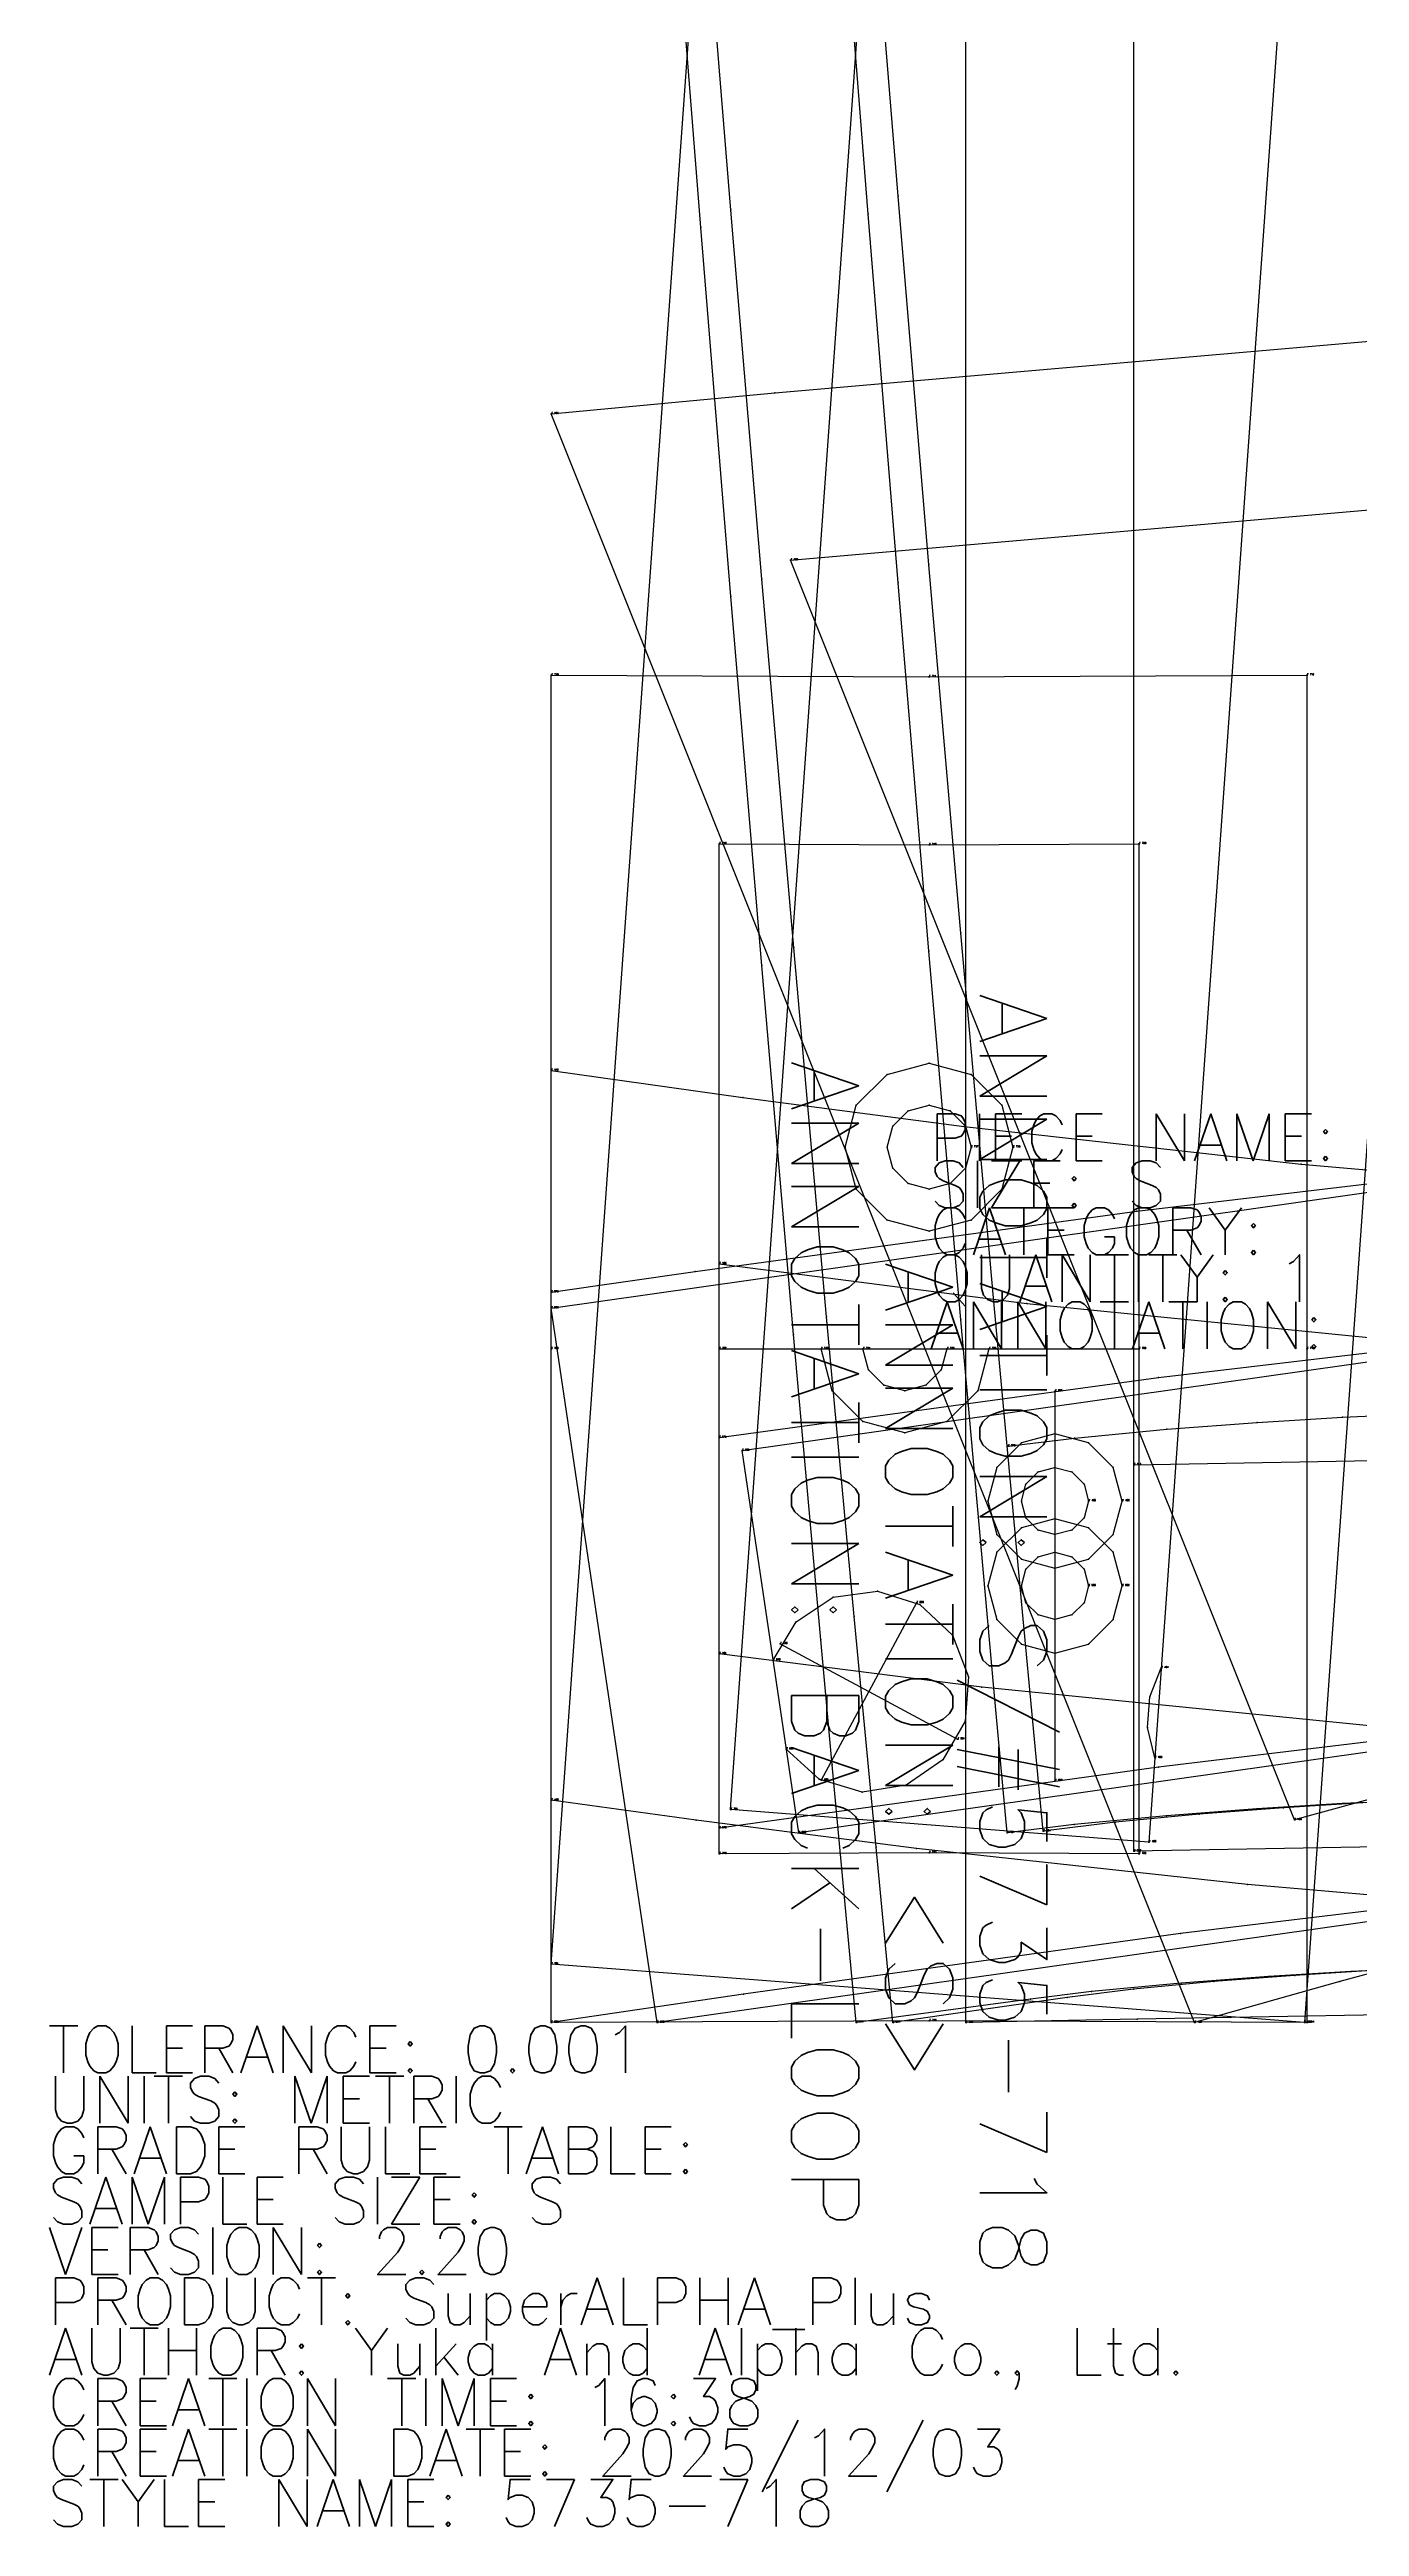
# Model space of a CAD drawing. Extents: x 0 to 848, y 0 to 736.
# Drawn here: x 0.1 to 78.1, y 0 to 147.5 of the extents above; entities that cross this region are included whole.
import ezdxf

# ---------------------------------------------------------------- set-up
doc = ezdxf.new("R2010")
doc.units = 0
for name, color, linetype in [('1', 7, 'CONTINUOUS'), ('2', 7, 'CONTINUOUS'), ('3', 2, 'CONTINUOUS'), ('8', 4, 'CONTINUOUS')]:
    doc.layers.add(name, color=color, linetype=linetype)
doc.styles.get("Standard").update_dxf_attribs({"font": 'txt', "bigfont": ' '})

# ---------------------------------------------------------------- blocks, each defined once
blk = doc.blocks.new('BLK_10_S')
at = {"layer": '1'}
blk.add_lwpolyline([(164.6935, 562.2397), (164.6935, 31.2168), (154.7155, 31.194), (132.2532, 31.0989), (109.7987, 30.9032), (87.3458, 30.6009), (64.8906, 30.201), (54.6935, 30), (54.6935, 30), (54.6935, 390.7542), (54.147, 419.6957), (52.9237, 448.6456), (51.0216, 477.5597), (48.4504, 506.4222)], dxfattribs=at)
at = {"layer": '2'}
for p in [(64.6936, 63.2035), (64.6935, 40.1991), (64.6935, 40.1991), (54.6935, 30), (54.6935, 30)]:
    blk.add_point(p, dxfattribs=at)
at = {"layer": '3'}
blk.add_point((64.8906, 30.201), dxfattribs=at)
at = {"layer": '8'}
for points in [[(154.6935, 552.884), (154.6925, 41.194), (118.1017, 40.9894), (81.5147, 40.5095), (64.6935, 40.1991), (64.6935, 40.1991), (64.6935, 390.8106), (64.1419, 420.0189), (62.9089, 449.1905), (60.9916, 478.3329), (58.4002, 507.4233)], [(64.6936, 63.2035), (81.1302, 63.5063), (117.8776, 63.9884), (154.6301, 64.194)]]:
    blk.add_lwpolyline(points, dxfattribs=at)
at = {"layer": '2'}
for s, p in [('# 313', (64.6936, 63.2035)), ('# 262', (64.6935, 40.1991)), ('# 255', (54.6935, 30))]:
    blk.add_text(s, height=0.1, dxfattribs=at).set_placement(p)
blk = doc.blocks.new('BLK_12_S')
at = {"layer": '1'}
blk.add_lwpolyline([(78.8759, 33.0888), (74.2924, 32.807), (69.4665, 32.4448), (64.6831, 31.9858), (60.7237, 31.4876), (50.3452, 30), (50.3452, 30), (49.347, 40.434), (48.0486, 54.1647), (46.3992, 72.016), (44.4379, 93.9743), (42.5338, 115.9344), (40.6935, 137.9048), (38.9039, 159.873)], dxfattribs=at)
at = {"layer": '2'}
for p in [(57.2004, 64.3153), (59.3015, 41.386), (59.3015, 41.386), (50.3452, 30), (50.3452, 30)]:
    blk.add_point(p, dxfattribs=at)
at = {"layer": '3'}
for p in [(50.6596, 138.7291), (40.6935, 137.9048), (52.4975, 116.7856), (42.5338, 115.9344), (54.3992, 94.8526), (44.4379, 93.9743), (56.358, 72.9228), (46.3992, 72.016), (66.6523, 65.3249), (72.0324, 65.7297), (77.1311, 66.0428), (61.1532, 64.7964), (58.0051, 55.0963), (48.0486, 54.1647), (73.6121, 42.784), (63.6137, 41.9284), (68.5969, 42.4071), (49.347, 40.434), (69.4665, 32.4448), (74.2924, 32.807), (60.7237, 31.4876), (64.6831, 31.9858)]:
    blk.add_point(p, dxfattribs=at)
at = {"layer": '8'}
for points in [[(78.3396, 43.0745), (73.6121, 42.784), (68.5969, 42.4071), (63.6137, 41.9284), (59.3015, 41.386), (59.3015, 41.386), (58.0051, 55.0963), (56.358, 72.9228), (54.3992, 94.8526), (52.4975, 116.7856), (50.6596, 138.7291), (48.8718, 160.6731)], [(57.2004, 64.3153), (61.1532, 64.7964), (66.6523, 65.3249), (72.0324, 65.7297), (77.1311, 66.0428), (82.9533, 66.2921), (89.0281, 66.4708), (96.5664, 66.6483)]]:
    blk.add_lwpolyline(points, dxfattribs=at)
at = {"layer": '2'}
for s, p in [('# 370', (57.2004, 64.3153)), ('# 354', (59.3015, 41.386)), ('# 344', (50.3452, 30))]:
    blk.add_text(s, height=0.1, dxfattribs=at).set_placement(p)
blk = doc.blocks.new('BLK_13_S')
at = {"layer": '1'}
blk.add_lwpolyline([(30, 33.4805), (50.9355, 326.9397), (50.9361, 383.0922), (50.9369, 439.225), (30, 732.7034), (74.8553, 736.1842), (95.9369, 439.9428), (95.9361, 383.0919), (95.9355, 326.2219), (74.8553, 30), (30, 33.4805)], close=True, dxfattribs=at)
at = {"layer": '2'}
for p in [(66.3333, 51.1111), (65.9515, 45.7614), (40.6819, 42.6817), (40.6819, 42.6817), (65.5949, 40.7487), (30, 33.4805), (30, 33.4805), (74.8553, 30)]:
    blk.add_point(p, dxfattribs=at)
at = {"layer": '3'}
for p in [(65.6483, 49.3968), (65.517, 47.5555)]:
    blk.add_point(p, dxfattribs=at)
at = {"layer": '8'}
blk.add_lwpolyline([(40.6819, 42.6817), (60.9355, 326.5833), (60.9361, 383.092), (60.9355, 439.6008), (40.6819, 723.5022), (65.5949, 725.4355), (85.9369, 439.6077), (85.9361, 383.092), (85.9355, 326.5781), (65.5949, 40.7487), (40.6819, 42.6817)], close=True, dxfattribs=at)
blk.add_lwpolyline([(65.9515, 45.7614), (65.517, 47.5555), (65.6483, 49.3968), (66.3333, 51.1111)], dxfattribs=at)
at = {"layer": '2'}
for s, p in [('# 404', (66.3333, 51.1111)), ('# 403', (65.9515, 45.7614)), ('# 391', (40.6819, 42.6817)), ('# 400', (65.5949, 40.7487)), ('# 381', (30, 33.4805)), ('# 390', (74.8553, 30))]:
    blk.add_text(s, height=0.1, dxfattribs=at).set_placement(p)
blk = doc.blocks.new('BLK_14_S')
at = {"layer": '1'}
blk.add_lwpolyline([(83.3855, 33.2912), (77.6442, 33.0461), (72.7126, 32.7429), (67.5209, 32.3528), (62.1773, 31.8391), (58.5347, 31.3948), (48.1506, 30), (48.1506, 30), (46.7326, 45.3453), (46.0564, 52.7901), (44.4371, 70.9641), (42.5331, 92.924), (40.6929, 114.8953), (38.9034, 136.8636), (37.1643, 159.0109)], dxfattribs=at)
at = {"layer": '2'}
for p in [(57.1474, 41.2982), (57.1474, 41.2982), (48.1506, 30), (48.1506, 30)]:
    blk.add_point(p, dxfattribs=at)
at = {"layer": '3'}
for p in [(48.8713, 137.6631), (38.9034, 136.8636), (50.659, 115.7191), (40.6929, 114.8953), (42.5331, 92.924), (52.4968, 93.7756), (44.4371, 70.9641), (54.3987, 71.8427), (46.0564, 52.7901), (56.3573, 49.9129), (46.7326, 45.3453), (77.1306, 43.0328), (61.1528, 41.7865), (66.6518, 42.3149), (72.0317, 42.7197), (72.7126, 32.7429), (77.6442, 33.0461), (58.5347, 31.3948), (62.1773, 31.8391), (67.5209, 32.3528)]:
    blk.add_point(p, dxfattribs=at)
at = {"layer": '8'}
blk.add_lwpolyline([(82.9527, 43.2822), (77.1306, 43.0328), (72.0317, 42.7197), (66.6518, 42.3149), (61.1528, 41.7865), (57.1474, 41.2982), (57.1474, 41.2982), (56.3573, 49.9129), (54.3987, 71.8427), (52.4968, 93.7756), (50.659, 115.7191), (48.8713, 137.6631), (47.148, 159.6091)], dxfattribs=at)
at = {"layer": '2'}
for s, p in [('# 421', (57.1474, 41.2982)), ('# 411', (48.1506, 30))]:
    blk.add_text(s, height=0.1, dxfattribs=at).set_placement(p)
blk = doc.blocks.new('BLK_16_S')
at = {"layer": '1'}
blk.add_lwpolyline([(321.0206, 30.1192), (254.5157, 30.7533), (221.241, 31.3388), (187.9707, 32.1274), (154.6269, 33.0464), (121.3035, 34.3912), (96.3657, 36.0706), (71.459, 38.2094), (51.7587, 40.3665), (38.6399, 42.0424), (30, 43.2312), (30, 43.2312), (30.0001, 86.684), (41.4013, 85.0696), (54.5909, 83.3412), (74.6565, 81.104), (99.1219, 78.985), (123.619, 77.3293), (156.3117, 76.011), (189.0247, 75.1144), (222.0414, 74.332), (255.0626, 73.7498), (321.2354, 73.1186)], dxfattribs=at)
at = {"layer": '2'}
for p in [(30.0001, 86.684), (39.9998, 75.1683), (62, 61.0493), (62, 61.0493), (64, 61.0493), (64, 61.0493), (40, 51.9498), (40, 51.9498), (30, 43.2312), (30, 43.2312)]:
    blk.add_point(p, dxfattribs=at)
at = {"layer": '3'}
for p in [(41.4013, 85.0696), (54.5909, 83.3412), (74.6565, 81.104), (58.3318, 72.8085), (60, 65.0494), (58, 64.5134), (62, 64.5134), (56.5359, 63.0493), (58.2679, 62.0494), (59, 62.7814), (60, 63.0493), (61, 62.7814), (61.7321, 62.0494), (63.4641, 63.0493), (56, 61.0493), (58, 61.0493), (56.5359, 59.0494), (58.2679, 60.0493), (59, 59.3173), (60, 59.0494), (61, 59.3173), (61.7321, 60.0493), (63.4641, 59.0494), (58, 57.5853), (62, 57.5853), (60, 57.0493), (55.6532, 49.9646), (38.6399, 42.0424), (51.7587, 40.3665), (71.459, 38.2094)]:
    blk.add_point(p, dxfattribs=at)
at = {"layer": '8'}
blk.add_lwpolyline([(321.0689, 40.119), (254.6407, 40.7526), (221.4301, 41.337), (188.224, 42.124), (155.0147, 42.9871), (121.8331, 44.3773), (88.6976, 46.6821), (55.6532, 49.9646), (40, 51.9498), (40, 51.9498), (39.9998, 75.1683), (58.3318, 72.8085), (90.6653, 69.5956), (123.0883, 67.3431), (155.9191, 65.9703), (188.7771, 65.1175), (221.8754, 64.3332), (254.9781, 63.75), (321.1797, 63.1189)], dxfattribs=at)
for points in [[(64, 61.0493), (63.4641, 63.0493), (62, 64.5134), (60, 65.0494), (58, 64.5134), (56.5359, 63.0493), (56, 61.0493), (56.5359, 59.0494), (58, 57.5853), (60, 57.0493), (62, 57.5853), (63.4641, 59.0494), (64, 61.0493)], [(62, 61.0493), (61.7321, 60.0493), (61, 59.3173), (60, 59.0494), (59, 59.3173), (58.2679, 60.0493), (58, 61.0493), (58.2679, 62.0494), (59, 62.7814), (60, 63.0493), (61, 62.7814), (61.7321, 62.0494), (62, 61.0493)]]:
    blk.add_lwpolyline(points, close=True, dxfattribs=at)
at = {"layer": '2'}
for s, p in [('# 449', (30.0001, 86.684)), ('# 455', (39.9998, 75.1683)), ('# 465', (62, 61.0493)), ('# 460', (64, 61.0493)), ('# 454', (40, 51.9498)), ('# 448', (30, 43.2312))]:
    blk.add_text(s, height=0.1, dxfattribs=at).set_placement(p)
blk = doc.blocks.new('BLK_18_S')
at = {"layer": '1'}
blk.add_lwpolyline([(164.7776, 51.0286), (149.9612, 48.7737), (135.2, 46.1839), (120.5519, 43.264), (105.9757, 40.005), (95.0622, 37.3296), (76.9743, 32.4464), (68.3126, 30), (68.3126, 30), (30, 125.7816), (43.3243, 127.0262), (78.5087, 130.0768), (113.4549, 132.5679), (148.6252, 134.5326), (183.9144, 135.943)], dxfattribs=at)
at = {"layer": '2'}
for p in [(30, 125.7816), (44.2552, 117.0695), (74.2552, 42.0695), (74.2552, 42.0695), (68.3126, 30), (68.3126, 30)]:
    blk.add_point(p, dxfattribs=at)
at = {"layer": '3'}
for p in [(43.3243, 127.0262), (76.9743, 32.4464)]:
    blk.add_point(p, dxfattribs=at)
at = {"layer": '8'}
blk.add_lwpolyline([(269.4547, 67.007), (254.2551, 67.0695), (239.0556, 67.007), (223.8724, 66.5575), (208.7012, 65.7191), (193.5557, 64.4984), (178.4465, 62.8928), (163.3786, 60.9303), (148.3565, 58.6446), (133.3904, 56.019), (118.4889, 53.0482), (103.6603, 49.7334), (88.9171, 46.0739), (74.2552, 42.0695), (74.2552, 42.0695), (44.2552, 117.0695), (79.1763, 120.0984), (114.1399, 122.5911), (149.1376, 124.5457), (184.162, 125.9459), (219.2041, 126.7873), (254.2551, 127.0695), (289.3062, 126.7873)], dxfattribs=at)
at = {"layer": '2'}
for s, p in [('# 483', (30, 125.7816)), ('# 489', (44.2552, 117.0695)), ('# 488', (74.2552, 42.0695)), ('# 482', (68.3126, 30))]:
    blk.add_text(s, height=0.1, dxfattribs=at).set_placement(p)
blk = doc.blocks.new('BLK_21_S')
at = {"layer": '1'}
blk.add_lwpolyline([(276.9353, 48.6018), (250.6502, 48.2936), (224.3663, 47.5763), (198.1569, 46.4941), (171.9332, 45.0363), (145.7894, 43.2581), (119.6229, 41.0732), (93.4306, 38.4114), (67.4725, 35.295), (41.4531, 31.6838), (30, 30), (30, 30), (30.0005, 73.4804), (38.5685, 74.7197), (64.8664, 78.3118), (91.3184, 81.4371), (117.7021, 84.0764), (144.2158, 86.2616), (170.823, 88.0496), (197.2194, 89.4989), (223.7452, 90.5801), (250.3071, 91.2958), (276.8007, 91.6045)], dxfattribs=at)
at = {"layer": '2'}
for p in [(30.0005, 73.4804), (60, 67.5961), (40.0001, 64.8227), (62, 55.9961), (62, 55.9961), (64.0001, 55.9961), (64.0001, 55.9961), (60, 44.3961), (40, 41.5778), (40, 41.5778), (30, 30), (30, 30)]:
    blk.add_point(p, dxfattribs=at)
at = {"layer": '3'}
for p in [(64.8664, 78.3118), (38.5685, 74.7197), (66.1627, 68.396), (58, 59.4601), (60, 59.996), (62.0001, 59.4601), (56.5359, 57.9961), (59.0001, 57.7281), (60, 57.9961), (61, 57.7281), (63.4642, 57.9961), (58.268, 56.9962), (61.7321, 56.9962), (56, 55.9961), (58.0001, 55.9961), (58.268, 54.996), (61.7321, 54.996), (56.5359, 53.9961), (59.0001, 54.2641), (60, 53.9961), (61, 54.2641), (63.4642, 53.9961), (58, 52.532), (60, 51.9962), (62.0001, 52.532), (66.1561, 45.208), (67.4725, 35.295), (41.4531, 31.6838)]:
    blk.add_point(p, dxfattribs=at)
at = {"layer": '8'}
blk.add_line((60, 67.5961), (60, 44.3961), dxfattribs=at)
blk.add_lwpolyline([(276.872, 58.6015), (250.4653, 58.2919), (224.0668, 57.5719), (197.6808, 56.4827), (171.3131, 55.0169), (144.9656, 53.2243), (118.649, 51.0258), (92.3761, 48.3559), (66.1561, 45.208), (40, 41.5778), (40, 41.5778), (40.0001, 64.8227), (66.1627, 68.396), (92.3858, 71.4941), (118.6604, 74.1222), (144.9768, 76.2906), (171.323, 78.0614), (197.6889, 79.5099), (224.0727, 80.5855), (250.4688, 81.297), (276.8727, 81.6048)], dxfattribs=at)
for points in [[(64.0001, 55.9961), (63.4642, 57.9961), (62.0001, 59.4601), (60, 59.996), (58, 59.4601), (56.5359, 57.9961), (56, 55.9961), (56.5359, 53.9961), (58, 52.532), (60, 51.9962), (62.0001, 52.532), (63.4642, 53.9961), (64.0001, 55.9961)], [(62, 55.9961), (61.7321, 54.996), (61, 54.2641), (60, 53.9961), (59.0001, 54.2641), (58.268, 54.996), (58.0001, 55.9961), (58.268, 56.9962), (59.0001, 57.7281), (60, 57.9961), (61, 57.7281), (61.7321, 56.9962), (62, 55.9961)]]:
    blk.add_lwpolyline(points, close=True, dxfattribs=at)
at = {"layer": '2'}
for s, p in [('# 575', (30.0005, 73.4804)), ('# 596', (60, 67.5961)), ('# 579', (40.0001, 64.8227)), ('# 583', (62, 55.9961)), ('# 582', (64.0001, 55.9961)), ('# 597', (60, 44.3961)), ('# 578', (40, 41.5778)), ('# 574', (30, 30))]:
    blk.add_text(s, height=0.1, dxfattribs=at).set_placement(p)
blk = doc.blocks.new('BLK_22_S')
at = {"layer": '1'}
blk.add_lwpolyline([(167.2241, 48.5632), (36.3, 30), (36.3, 30), (30, 72.5368), (163.8675, 91.5169)], dxfattribs=at)
at = {"layer": '2'}
for p in [(30, 72.5368), (41.3666, 64.0483), (51.7545, 54.992), (43.6298, 52.5456), (43.2129, 51.5726), (43.9987, 46.2673), (54.201, 46.8671), (46.076, 44.4205), (44.736, 41.2962), (44.736, 41.2962), (36.3, 30), (36.3, 30)]:
    blk.add_point(p, dxfattribs=at)
at = {"layer": '3'}
for p in [(46.7918, 55.3181), (49.4225, 55.685), (51.9537, 54.8803), (44.5773, 53.8515), (53.8896, 53.0617), (54.8508, 50.5856), (54.6487, 47.9371), (45.9651, 44.4818), (53.3231, 45.6355), (48.5097, 43.7201), (51.1337, 44.1315)]:
    blk.add_point(p, dxfattribs=at)
at = {"layer": '8'}
for p, q in [((51.7545, 54.992), (46.076, 44.4205)), ((43.6298, 52.5456), (54.201, 46.8671))]:
    blk.add_line(p, q, dxfattribs=at)
for points in [[(165.8035, 58.462), (44.736, 41.2962), (44.736, 41.2962), (41.3666, 64.0483), (165.1666, 81.6016)], [(43.2129, 51.5726), (44.5773, 53.8515), (46.7918, 55.3181), (49.4225, 55.685), (51.9537, 54.8803), (53.8896, 53.0617), (54.8508, 50.5856), (54.6487, 47.9371), (53.3231, 45.6355), (51.1337, 44.1315), (48.5097, 43.7201), (45.9651, 44.4818), (43.9987, 46.2673)]]:
    blk.add_lwpolyline(points, dxfattribs=at)
at = {"layer": '2'}
for s, p in [('# 599', (30, 72.5368)), ('# 609', (41.3666, 64.0483)), ('# 628', (51.7545, 54.992)), ('# 649', (43.2129, 51.5726)), ('# 630', (43.6298, 52.5456)), ('# 650', (43.9987, 46.2673)), ('# 631', (54.201, 46.8671)), ('# 629', (46.076, 44.4205)), ('# 608', (44.736, 41.2962)), ('# 598', (36.3, 30))]:
    blk.add_text(s, height=0.1, dxfattribs=at).set_placement(p)
blk = doc.blocks.new('BLK_25_S')
at = {"layer": '1'}
blk.add_lwpolyline([(30, 30), (30, 70.1089), (30, 110.2174), (52.4897, 110.1091), (75, 110.2179), (75, 70.1089), (75.0006, 30.001), (52.5063, 30.1088), (30, 30)], close=True, dxfattribs=at)
at = {"layer": '2'}
for p in [(30, 110.2174), (52.4897, 110.1091), (75, 110.2179), (40.0019, 100.1728), (52.5, 100.1089), (65, 100.1729), (55, 82.1089), (55, 82.1089), (57.5, 82.1089), (57.5, 82.1089), (30, 70.1089), (40, 70.1129), (40, 70.1089), (46.0668, 70.1089), (48.5668, 70.1089), (53.5668, 70.1089), (56.0668, 70.1089), (65, 70.1129), (65, 70.1089), (75, 70.1089), (40, 40.0449), (40, 40.0449), (52.5, 40.1089), (64.9988, 40.045), (30, 30), (30, 30), (52.5063, 30.1088), (75.0006, 30.001)]:
    blk.add_point(p, dxfattribs=at)
at = {"layer": '3'}
for p in [(52.5, 87.1089), (50, 86.439), (55, 86.439), (48.1699, 84.6089), (51.25, 84.2739), (52.5, 84.6089), (53.75, 84.2739), (56.8301, 84.6089), (50.3349, 83.3589), (54.6651, 83.3589), (47.5, 82.1089), (50, 82.1089), (50.3349, 80.8589), (51.25, 79.9438), (53.75, 79.9438), (54.6651, 80.8589), (48.1699, 79.6089), (52.5, 79.6089), (56.8301, 79.6089), (50, 77.7787), (52.5, 77.1089), (55, 77.7787), (48.9018, 68.8589), (49.8168, 67.9438), (52.3168, 67.9438), (53.2319, 68.8589), (46.7367, 67.6089), (51.0668, 67.6089), (55.3969, 67.6089), (48.5668, 65.7788), (51.0668, 65.1089), (53.5668, 65.7788)]:
    blk.add_point(p, dxfattribs=at)
at = {"layer": '8'}
blk.add_line((40, 70.1129), (65, 70.1129), dxfattribs=at)
for points in [[(40, 40.0449), (40, 70.1089), (40.0019, 100.1728), (52.5, 100.1089), (65, 100.1729), (65, 70.1089), (64.9988, 40.045), (52.5, 40.1089), (40, 40.0449)], [(57.5, 82.1089), (56.8301, 79.6089), (55, 77.7787), (52.5, 77.1089), (50, 77.7787), (48.1699, 79.6089), (47.5, 82.1089), (48.1699, 84.6089), (50, 86.439), (52.5, 87.1089), (55, 86.439), (56.8301, 84.6089), (57.5, 82.1089)], [(55, 82.1089), (54.6651, 80.8589), (53.75, 79.9438), (52.5, 79.6089), (51.25, 79.9438), (50.3349, 80.8589), (50, 82.1089), (50.3349, 83.3589), (51.25, 84.2739), (52.5, 84.6089), (53.75, 84.2739), (54.6651, 83.3589), (55, 82.1089)]]:
    blk.add_lwpolyline(points, close=True, dxfattribs=at)
for points in [[(56.0668, 70.1089), (55.3969, 67.6089), (53.5668, 65.7788), (51.0668, 65.1089), (48.5668, 65.7788), (46.7367, 67.6089), (46.0668, 70.1089)], [(53.5668, 70.1089), (53.2319, 68.8589), (52.3168, 67.9438), (51.0668, 67.6089), (49.8168, 67.9438), (48.9018, 68.8589), (48.5668, 70.1089)]]:
    blk.add_lwpolyline(points, dxfattribs=at)
at = {"layer": '1'}
for s, p in [('ANNOTATION: S/#5735-718', (55.5157, 91.3156)), ('ANNOTATION: BACK-LOOP', (44.3157, 87.3156)), ('ANNOTATION: <S>', (49.9157, 75.3156))]:
    blk.add_text(s, height=4, rotation=270, dxfattribs=at).set_placement(p)
for s, p in [('PIECE NAME: 25', (52.5001, 81.3089)), ('SIZE: S', (52.5001, 78.5089)), ('CATEGORY: ', (52.5001, 75.709)), ('QUANTITY: 1', (52.5001, 72.9089)), ('ANNOTATION: ', (52.5001, 70.1089))]:
    blk.add_text(s, height=2.8, dxfattribs=at).set_placement(p)
at = {"layer": '2'}
for s, p in [('# 710', (30, 110.2174)), ('# 711', (52.4897, 110.1091)), ('# 712', (75, 110.2179)), ('# 718', (40.0019, 100.1728)), ('# 720', (65, 100.1729)), ('# 719', (52.5, 100.1089)), ('# 727', (55, 82.1089)), ('# 726', (57.5, 82.1089)), ('# 709', (30, 70.1089)), ('# 724', (40, 70.1129)), ('# 717', (40, 70.1089)), ('# 729', (46.0668, 70.1089)), ('# 731', (48.5668, 70.1089)), ('# 730', (53.5668, 70.1089)), ('# 728', (56.0668, 70.1089)), ('# 725', (65, 70.1129)), ('# 721', (65, 70.1089)), ('# 713', (75, 70.1089)), ('# 716', (40, 40.0449)), ('# 723', (52.5, 40.1089)), ('# 722', (64.9988, 40.045)), ('# 708', (30, 30)), ('# 715', (52.5063, 30.1088)), ('# 714', (75.0006, 30.001))]:
    blk.add_text(s, height=0.1, dxfattribs=at).set_placement(p)

msp = doc.modelspace()

# ---------------------------------------------------------------- block references
at = {"layer": '1'}
for name in ['BLK_13_S', 'BLK_10_S', 'BLK_12_S', 'BLK_14_S', 'BLK_18_S', 'BLK_25_S', 'BLK_22_S', 'BLK_21_S', 'BLK_16_S']:
    msp.add_blockref(name, (0, 0), dxfattribs=at)

# ---------------------------------------------------------------- texts
for s, p in [('TOLERANCE: 0.001', (0, 27.0003)), ('UNITS: METRIC', (0, 24.0002)), ('GRADE RULE TABLE:', (0, 21.0002)), ('SAMPLE SIZE: S', (0, 18.0002)), ('VERSION: 2.20', (0, 15.0002)), ('PRODUCT: SuperALPHA_Plus', (0, 12.0001)), ('AUTHOR: Yuka And Alpha Co., Ltd.', (0, 9.0001)), ('CREATION TIME: 16:38', (0, 6.0001)), ('CREATION DATE: 2025/12/03', (0, 3)), ('STYLE NAME: 5735-718', (0, 0))]:
    msp.add_text(s, height=2.8, dxfattribs=at).set_placement(p)

doc.saveas('drawing.dxf')
